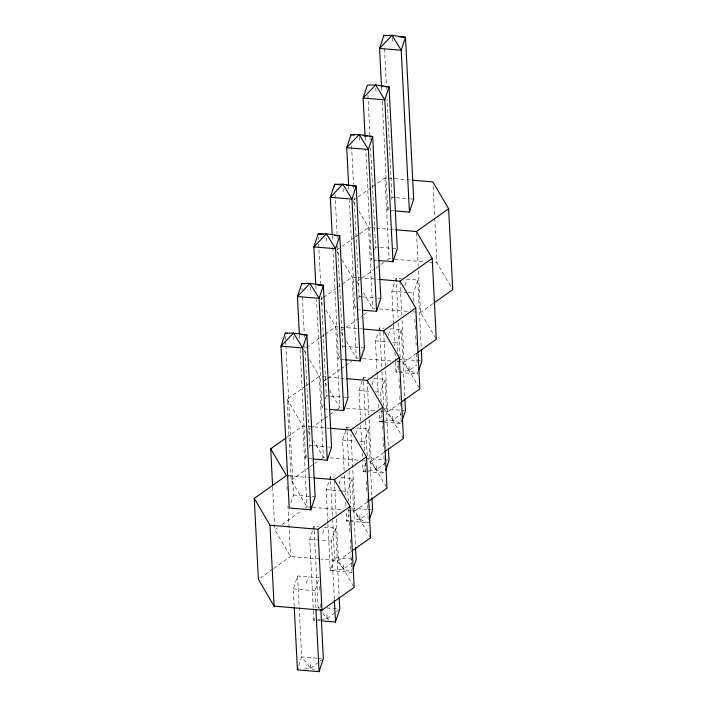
<?xml version="1.0" encoding="UTF-8"?>
<svg xmlns="http://www.w3.org/2000/svg" width="707" height="707" viewBox="0 0 707 707"><rect width="100%" height="100%" fill="white"/><g stroke="black" fill="none" stroke-linecap="round" stroke-linejoin="round"><path stroke-width="0.53" stroke-dasharray="3.54 2.65" d="M290.851 503.013L293.476 495.041L285.946 346.412M312.14 458.923L305.645 458.375L306.626 455.388M309.242 447.416L309.896 445.428L304.876 346.333M323.382 404.775L322.065 408.761L316.55 299.759M325.344 398.792L326.325 395.805L321.305 296.719M339.475 356.151L338.494 359.138L332.803 246.84M342.1 348.18L342.754 346.191L337.672 246.001M356.231 305.539L354.914 309.525L349.399 200.523M358.52 298.566L359.174 296.569L354.154 197.483M371.997 257.914L371.343 259.902L365.766 149.804M374.622 249.942L375.603 246.946L370.583 147.86M394.267 210.827L387.772 210.288L388.753 207.292M391.369 199.321L392.032 197.333L387.065 99.342M294.2 606.42L293.317 588.922L297.576 575.966L319.228 577.769L314.969 590.725L315.861 608.223M320.333 620.764L313.837 620.225L309.737 539.3L312.688 530.338M313.015 529.34L313.996 526.353L318.327 526.706M327.827 522.491L326.166 489.686L329.117 480.716M329.444 479.717L330.425 476.73L334.756 477.092M344.141 470.685L342.595 440.063L346.854 427.108L352.263 427.567M360.57 421.063L359.015 390.45L363.274 377.494L368.692 377.945M377.158 374.728L375.444 340.827L378.395 331.857M378.722 330.867L379.703 327.871L384.034 328.234M393.534 324.018L391.872 291.204L394.815 282.243M395.142 281.245L396.123 278.258L401.541 278.708M306.272 583.346L308.402 576.868M322.701 533.732L324.831 527.254L335.657 528.156L339.148 597.053M339.121 484.109L341.251 477.632M355.55 434.487L357.68 428.018L368.506 428.919L371.944 496.721M371.979 384.873L374.109 378.395L384.935 379.297L388.364 447.098M388.399 335.251L390.529 328.773L401.355 329.683L404.793 397.484M404.828 285.637L406.958 279.159L417.784 280.06L421.222 347.862M334.331 599.068L331.397 541.111L335.657 528.156M348.321 501.334L347.826 491.489L352.086 478.533L339.086 477.455M364.688 450.615L364.246 441.866L368.506 428.919M381.17 402.089L380.675 392.252L384.935 379.297M397.546 351.379L397.104 342.63L401.355 329.683M413.966 301.765L413.524 293.016L417.784 280.06M298.725 665.861L301.668 656.891L297.576 575.966M314.491 618.236L313.837 620.225L319.971 619.491M348.984 514.016L346.695 520.988L348.86 521.165M365.74 463.394L363.115 471.366L384.776 473.177L376.398 469.784L363.115 471.366L362.62 461.53M381.833 414.779L379.544 421.752L401.196 423.555L400.648 412.623M398.589 364.158L395.964 372.129L398.138 372.315M395.469 362.293L395.964 372.129L409.247 370.539L416.83 364.812M383.627 421.257L392.827 420.161L401.249 413.789M387.949 460.133L367.375 458.419L376.398 469.784L384.82 463.412M349.753 520.617L359.969 519.398L367.552 513.662M327.889 523.587L330.266 570.611L343.549 569.02L351.971 562.648M320.987 619.367L327.12 618.634L335.542 612.262M336.391 611.626L338.909 609.717M304.567 668.99L310.691 668.256L319.122 661.885M319.962 661.248L322.489 659.331M353.721 200.046L357.3 197.509M358.193 196.882L371.59 187.382M372.483 186.745L384.997 177.881L411.12 180.082M336.408 250.296L340.871 247.132M341.764 246.496L354.269 237.632M355.17 237.004L358.741 234.468M359.633 233.831L368.568 227.504L370.742 227.689M320.872 299.282L322.657 298.018M323.55 297.382L336.064 288.518M336.956 287.89L341.419 284.718M342.312 284.09L352.139 277.126L378.263 279.318M357.822 280.971L361.401 278.434M362.293 277.807L374.798 268.943M375.691 268.307L380.154 265.143M381.055 264.506L383.733 262.606M387.303 260.079L389.089 258.806L393.445 259.177M306.237 347.632L319.635 338.14M320.527 337.504L324.098 334.977M324.999 334.34L335.719 326.74L361.843 328.941M341.401 330.584L344.972 328.057M345.864 327.421L362.841 315.393M363.734 314.756L367.304 312.229M311.319 507.273L306.962 506.901L291.231 480.08L287.13 399.155L305 386.49M305.892 385.854L310.355 382.69M311.248 382.063L319.29 376.363L321.464 376.539M326.758 378.943L324.08 380.843L326.793 385.465M327.65 378.307L340.164 369.443M341.057 368.807L344.627 366.279M345.52 365.643L351.777 361.215M433.073 303.595L420.559 312.459L417.298 312.185M286.786 437.377L302.861 425.976L307.218 426.348M308.544 429.829L310.338 428.557M311.23 427.929L323.735 419.065M324.628 418.429L329.091 415.265M329.983 414.629L335.348 410.829M336.24 410.201L339.811 407.665L341.994 407.851M416.644 353.217L404.139 362.081L396.521 361.436M291.231 480.08L309.1 467.415M309.993 466.779L313.563 464.252M314.456 463.615L320.713 459.188M321.605 458.551L323.391 457.288L325.565 457.464M400.215 402.831L387.71 411.695L380.092 411.059M319.926 558.998L290.542 556.524L274.802 529.693L277.48 527.793M281.952 524.629L301.606 510.701M305.177 508.165L306.962 506.901L302.861 425.976L287.13 399.155M383.795 452.453L371.29 461.317L368.02 461.044M260.167 578.052L272.672 569.188M273.565 568.552L290.542 556.524L287.935 505.125M367.366 502.067L354.861 510.931L347.243 510.295M350.937 551.69L338.432 560.554L321.013 559.087M382.611 421.381L379.544 421.752L379.04 411.907M348.737 520.741L346.695 520.988L346.191 511.143M392.032 197.333L395.275 197.607M396.362 197.695L409.353 198.773M410.44 198.87L413.683 199.135M375.603 246.946L378.855 247.22M379.933 247.309L397.263 248.758M373.508 260.088L377.838 260.441M391.872 291.204L407.029 292.468M408.116 292.565L413.524 293.016M359.174 296.569L362.426 296.843M363.504 296.931L376.504 298.009M377.582 298.107L380.834 298.372M357.088 309.701L361.418 310.064M375.444 340.827L388.435 341.914M392.765 342.268L397.104 342.63M342.754 346.191L364.405 347.994M420.798 360.897L400.224 359.183L409.247 370.539L417.625 373.941L417.457 370.654M340.659 359.324L343.902 359.589M399.216 372.403L417.625 373.941M359.015 390.45L370.928 391.439M375.258 391.802L380.675 392.252M326.325 395.805L329.577 396.079M330.655 396.167L343.655 397.254M344.733 397.343L347.985 397.608M381.921 371.617L383.804 408.796L400.047 410.148M401.125 410.246L404.377 410.511M324.23 408.938L327.482 409.212M342.595 440.063L355.586 441.15M359.916 441.513L364.246 441.866M309.896 445.428L313.148 445.693M314.235 445.79L327.226 446.868M328.304 446.957L331.556 447.231M326.166 489.686L341.331 490.95M342.409 491.038L347.826 491.489M293.476 495.041L310.797 496.491M311.884 496.579L315.128 496.853M367.189 509.394L350.946 508.033L359.969 519.398L368.347 522.791L367.958 515.138M368.276 509.482L371.529 509.747M349.938 521.262L368.347 522.791M309.737 539.3L331.397 541.111M351.847 559.096L334.526 557.655L330.266 570.611L351.927 572.414L343.549 569.02L334.526 557.655L332.644 520.476M293.317 588.922L314.969 590.725M314.217 530.727L318.097 607.269L320.262 607.454M326.758 607.993L337.593 608.895M316.833 658.155L301.668 656.891L310.691 668.256L314.421 669.768M317.911 658.244L321.164 658.517M371.829 227.778L375.099 228.052M376.186 228.149L389.248 229.245M390.335 229.333L394.692 229.704M394.533 259.266L423.926 261.74M429.37 262.2L436.988 262.845L452.727 289.667M363.442 292.707L372.669 308.429L374.843 308.614M379.199 308.977L407.497 311.363M412.941 311.822L416.211 312.096M346.474 341.393L356.24 358.042L358.414 358.228M362.771 358.599L392.164 361.074M322.56 376.637L326.908 376.999M327.995 377.096L345.414 378.563M346.342 408.213L375.735 410.687M308.305 426.436L330.081 428.274M329.922 457.836L359.315 460.31M363.663 460.672L366.933 460.946M288.615 475.784L307.121 477.34M308.208 477.428L312.565 477.799M312.406 507.361L342.886 509.924M383.804 408.796L392.827 420.161L401.196 423.555M322.613 612.951L327.12 618.634L331.777 620.525M318.097 607.269L319.387 608.895M435.751 338.361L420.559 312.459L418.456 270.905M352.828 200.682L356.089 206.232M358.803 210.854L368.568 227.504L372.669 308.429M356.929 281.598L359.642 286.229M419.331 387.975L404.139 362.081L401.974 319.431M336.947 251.224L339.121 254.927M341.835 259.549L352.139 277.126L356.24 358.042M341.048 332.149L343.761 336.771M403.45 438.526L387.71 411.695L385.439 366.862M321.066 301.765L322.692 304.54M325.945 310.09L335.719 326.74L339.811 407.665L329.506 390.087M386.482 487.22L371.29 461.317L369.019 416.476M303.55 349.532L306.811 355.082M309.525 359.713L319.29 376.363L323.391 457.288L313.625 440.638M307.651 430.457L310.912 436.007M370.592 537.762L354.861 510.931L350.981 434.39M353.624 586.457L338.432 560.554L336.161 515.721M433.108 186.295L434.664 216.908M434.717 218.003L436.988 262.845M416.52 232.63L418.235 266.53M414.859 319.255L415.354 329.1M415.689 335.666L416.237 346.598M416.573 353.155L417.13 364.096M409.053 366.58L409.247 370.539M392.208 37.506L392.482 42.906M400.038 281.156L401.753 315.057M384.502 48.695L386.34 85.026M386.393 86.13L386.561 89.436M396.123 278.258L398.121 317.62M398.403 323.09L400.171 358.087M397.988 360.128L398.598 372.156M398.925 378.722L399.428 388.558M399.817 396.22L400.312 406.057M381.524 86.97L381.745 91.38M382.248 101.287L387.772 210.288M393.587 325.105L394.639 345.882M394.974 352.448L395.416 361.197M384.997 177.881L389.089 258.806M392.624 416.193L392.827 420.161M375.841 88.207L376.062 92.52M383.662 331.866L385.386 365.766M367.905 95.012L369.911 134.648M369.973 135.753L370.194 140.154M379.703 327.871L379.871 331.159M379.924 332.246L381.86 370.521M381.559 409.751L381.78 414.125M382.063 419.587L382.673 431.623M382.947 437.085L383.556 449.113M383.892 455.679L384.44 466.611M365.095 136.592L365.378 142.098M377.22 375.824L378.21 395.505M378.66 404.254L378.987 410.811M376.195 465.816L376.398 469.784M359.359 136.743L359.633 142.142M367.189 380.393L368.957 415.389M351.538 145.73L353.491 184.271M353.544 185.367L353.712 188.672M363.274 377.494L363.442 380.773M363.495 381.868L365.439 420.144M365.492 421.239L367.322 457.323M365.298 462.643L365.855 473.584M366.244 481.237L366.739 491.082M367.127 498.735L367.631 508.58M348.675 186.206L348.896 190.616M360.791 425.437L361.79 445.127M362.178 452.78L362.567 460.434M359.775 515.438L359.969 519.398M343.045 188.522L343.204 191.756M352.086 478.533L355.515 546.334M335.056 194.248L337.062 233.884M337.115 234.989L337.283 238.286M346.854 427.108L347.013 430.395M347.075 431.482L349.011 469.757M349.064 470.853L350.725 503.658M348.71 508.987L349.099 516.64M349.373 522.111L349.983 534.139M350.265 539.609L350.875 551.637M351.149 557.098L351.865 571.318M332.246 235.829L332.529 241.334M344.362 475.06L345.361 494.741M345.75 502.394L345.97 506.769M343.346 565.052L343.549 569.02M326.616 238.144L326.784 241.379M334.393 480.725L336.108 514.625M318.291 237.26L318.406 239.461M318.627 243.871L320.633 283.507M330.425 476.73L330.593 480.009M330.646 481.105L332.59 519.38M315.817 285.451L316.047 289.852M326.917 614.675L327.12 618.634M310.134 286.68L310.355 291.001M319.67 586.518L319.891 590.893M320.563 604.017L320.784 608.391M301.924 287.979L302.039 290.188M302.366 296.79L304.487 338.626M313.996 526.353L314.164 529.631M299.397 335.065L299.671 340.571M300.122 349.382L305.645 458.375M310.497 664.288L310.691 668.256M293.714 336.302L293.935 340.615M285.442 336.497L285.61 339.802M285.663 340.907L285.884 345.308M286.989 486.531L287.21 490.905M272.646 487.043L274.802 529.693"/><path stroke-width="1.06" d="M285.275 333.2L281.015 346.147L289.216 507.997L310.877 509.8L315.128 496.853L306.935 335.003L293.546 333.059L285.275 333.2L287.44 333.377M313.219 459.011L327.297 460.186L331.556 447.231L323.355 285.381L309.975 283.445L301.703 283.578L297.444 296.533L299.335 333.96M329.648 409.388L343.726 410.564L347.985 397.608L339.784 235.767L326.404 233.823L318.123 233.955L313.873 246.911L315.764 284.347M362.497 310.152L376.575 311.327L380.834 298.372L372.633 136.531L359.253 134.586L350.981 134.719L346.722 147.675L348.613 185.11M395.346 210.916L409.424 212.091L413.683 199.135L405.491 37.285L392.102 35.35L383.83 35.483L379.571 48.438L381.524 86.97M344.989 359.686L360.146 360.95L364.405 347.994L356.213 186.144L342.824 184.209L334.552 184.341L330.293 197.297L332.193 234.724M378.925 260.538L393.004 261.705L397.263 248.758L389.062 86.908L375.673 84.973L367.401 85.105L363.142 98.052L365.095 136.592M320.837 609.487L323.329 658.694L319.069 671.65L297.417 669.847L298.071 667.85M321.42 620.861L335.498 622.027L339.758 609.081L339.148 597.053M353.235 568.428L356.187 559.458L355.577 547.43M369.328 519.804L372.607 509.844L371.997 497.808M385.757 470.182L389.036 460.222L388.426 448.194M401.859 421.566L405.456 410.599L404.846 398.571M418.933 369.955L421.885 360.985L421.328 350.045M395.779 229.793L416.458 231.534L448.627 208.742L432.887 181.92L412.208 180.179M379.359 279.415L400.038 281.156L432.198 258.364L416.458 231.534M362.93 329.029L383.609 330.77L415.769 307.978L400.038 281.156M433.965 302.958L452.727 289.667L448.627 208.742M272.584 485.956L270.701 448.777L285.893 438.013M346.501 378.652L367.189 380.393L399.349 357.601L383.609 330.77M417.537 352.581L436.299 339.28L432.198 258.364M313.652 477.888L334.331 479.629L350.071 506.459L354.172 587.376L322.003 610.176L274.113 606.138L258.373 579.316L254.273 498.391L286.441 475.599L288.615 475.784M330.081 428.274L350.76 430.015L382.92 407.214L367.189 380.393M401.108 402.203L419.87 388.903L415.769 307.978M334.331 479.629L366.491 456.837L350.76 430.015M384.688 451.817L403.45 438.526L399.349 357.601M254.273 498.391L270.012 525.213L317.911 529.251L350.071 506.459M368.259 501.44L387.021 488.139L382.92 407.214M351.83 551.053L370.592 537.762L366.491 456.837M383.83 35.483L385.995 35.668M398.987 36.746L405.491 37.285L401.231 50.241L409.424 212.091M381.48 86.281L389.062 86.908L384.802 99.864L393.004 261.705M350.981 134.719L354.225 134.993M363.972 135.806L367.225 136.08M369.39 136.257L372.633 136.531L368.374 149.477L376.575 311.327M341.048 184.88L334.552 184.341L334.667 186.542M346.465 185.331L349.709 185.605M351.874 185.782L356.213 186.144L351.953 199.1L360.146 360.95M318.123 233.955L323.541 234.415M334.367 235.316L339.784 235.767L335.525 248.714L343.726 410.564M301.703 283.578L304.947 283.852M316.86 284.841L323.355 285.381L319.096 298.336L327.297 460.186M300.431 334.464L306.935 335.003L302.676 347.959L310.877 509.8M270.701 448.777L286.441 475.599M334.393 600.163L335.498 622.027M317.911 529.251L322.003 610.176M315.914 609.319L319.069 671.65M294.253 607.507L297.417 669.847M270.012 525.213L274.113 606.138M392.102 35.35L379.571 48.438L401.231 50.241L392.102 35.35M375.673 84.973L363.142 98.052L384.802 99.864L375.673 84.973M359.253 134.586L346.722 147.675L368.374 149.477L359.253 134.586M342.824 184.209L330.293 197.297L351.953 199.1L342.824 184.209M326.404 233.823L313.873 246.911L335.525 248.714L326.404 233.823M309.975 283.445L297.444 296.533L319.096 298.336L309.975 283.445M293.546 333.059L281.015 346.147L302.676 347.959L293.546 333.059"/></g></svg>
